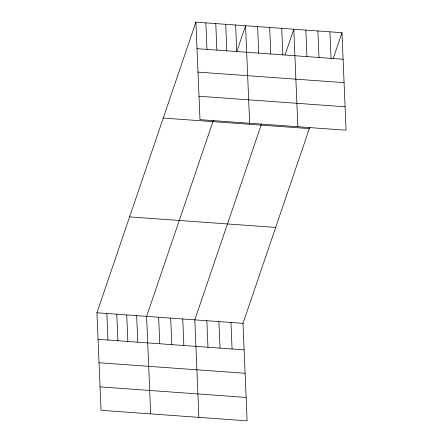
<?xml version="1.0" encoding="UTF-8"?>
<svg xmlns="http://www.w3.org/2000/svg" width="443" height="443" viewBox="0 0 443 443"><rect width="100%" height="100%" fill="white"/><g stroke="black" fill="none" stroke-linecap="round" stroke-linejoin="round"><path stroke-width="0.66" d="M309.757 127.329L243.013 323.335L247.1 420.85L101.021 410.301L96.934 312.786L195.9 22.15L341.979 32.699L346.066 130.214L199.987 119.665L195.9 22.15M213.343 120.369L146.6 316.374L150.686 413.889M236.861 51.31L245.566 25.738L249.653 123.248M261.547 123.846L194.804 319.857L198.89 417.367M285.065 54.794L293.775 29.216L297.862 126.731M333.269 58.271L341.979 32.699M197.013 48.68L343.092 59.229M197.993 72.104L344.073 82.653M199.007 96.242L345.086 106.785M163.245 118.059L309.319 128.608M129.594 216.876L275.668 227.425M96.934 312.786L243.013 323.335M98.047 339.316L244.121 349.865M99.027 362.745L245.106 373.288M100.04 386.877L246.114 397.426M329.924 31.83L331.037 58.36M317.875 30.955L318.988 57.485M305.825 30.085L306.938 56.615M281.72 28.346L282.833 54.877M269.671 27.477L270.784 54.007M257.621 26.608L258.729 53.138M235.637 25.018L236.745 51.549M225.703 24.304L226.816 50.829M230.958 322.465L232.071 348.995M215.769 23.584L216.882 50.114M218.908 321.596L220.021 348.126M205.834 22.87L206.947 49.395M206.859 320.726L207.966 347.257M182.754 318.982L183.867 345.512M170.705 318.113L171.818 344.643M158.649 317.243L159.762 343.774M136.666 315.66L137.779 342.184M126.737 314.94L127.844 341.47M116.802 314.22L117.916 340.75M106.868 313.506L107.981 340.036"/></g></svg>
